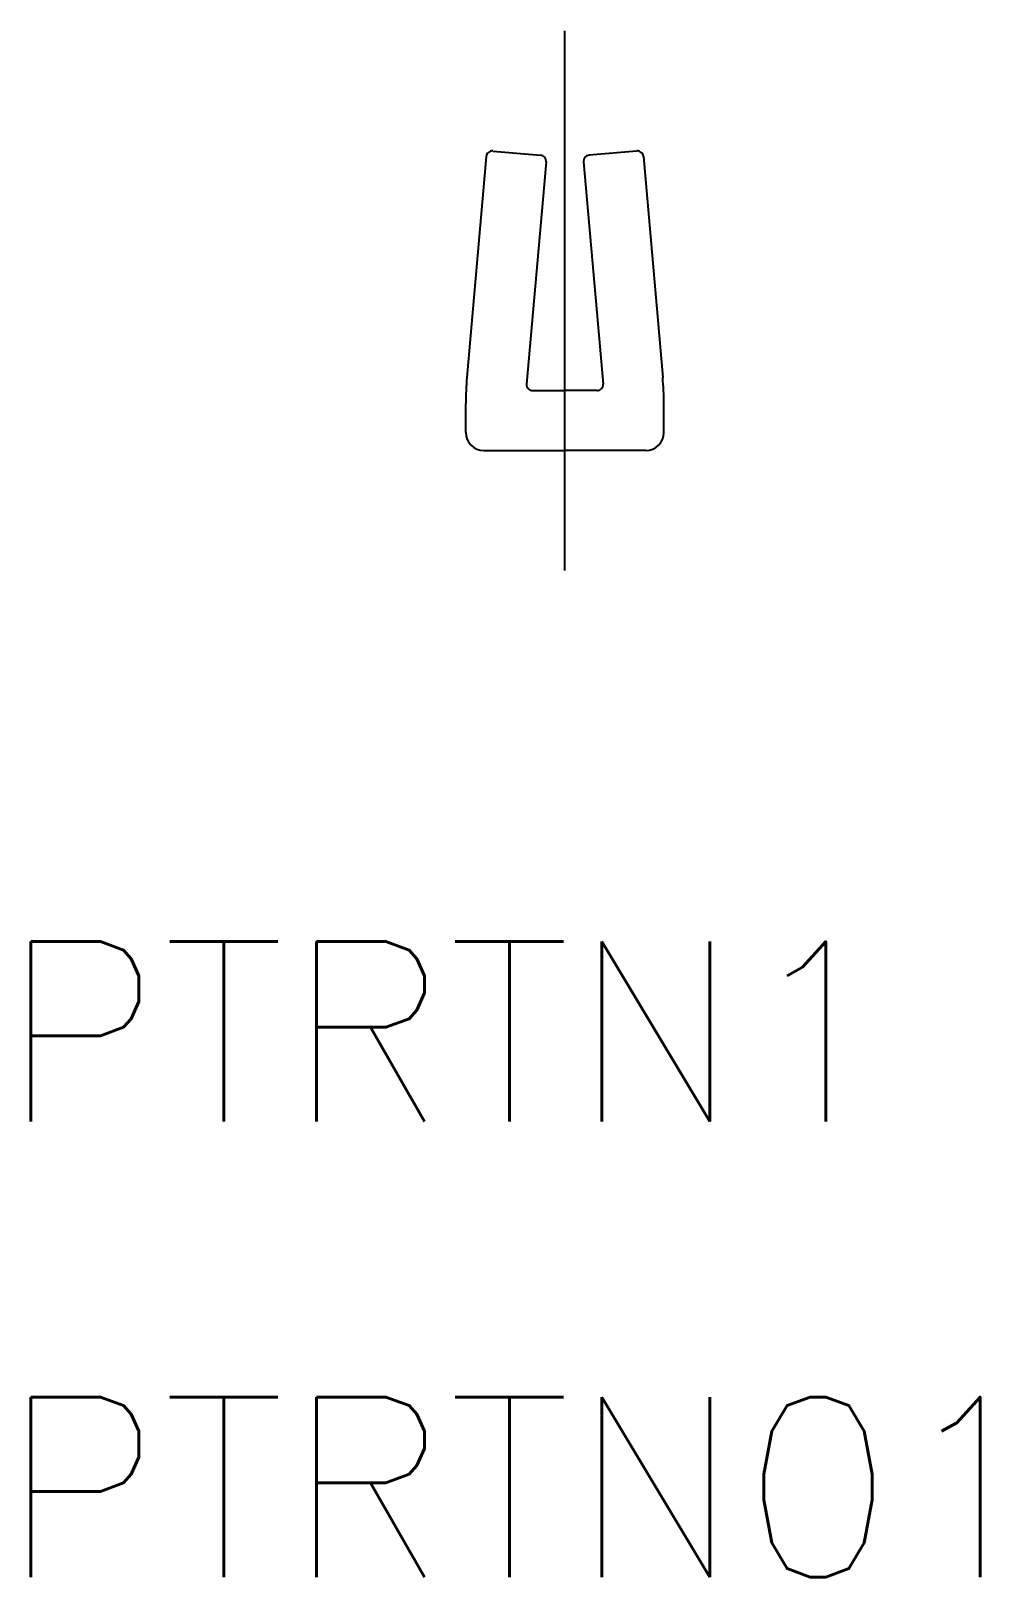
# Model space of a CAD drawing. Extents: x -8.9 to 6.9, y -18.8 to 7.
import ezdxf

# ---------------------------------------------------------------- set-up
doc = ezdxf.new("R2010")
doc.units = 0
doc.linetypes.add('CENTER', pattern=[50.8, 31.75, -6.35, 6.35, -6.35])
doc.layers.get('0').update_dxf_attribs({"linetype": 'CONTINUOUS'})
doc.layers.add('CENTER', color=1, linetype='CENTER')
doc.styles.get("Standard").update_dxf_attribs({"font": 'txt.shx', "height": 3, "bigfont": 'bigfont.shx'})

msp = doc.modelspace()

# ---------------------------------------------------------------- linework, layer by layer
at = {"color": 7, "linetype": 'CONTINUOUS'}
for p, q in [((-1.309, 4.9), (-1.631, 1.218)), ((-1.2, 4.991), (-0.403, 4.922)), ((1.2, 4.991), (0.403, 4.922)), ((1.309, 4.9), (1.631, 1.218)), ((-0.313, 4.813), (-0.637, 1.109)), ((0.313, 4.813), (0.637, 1.109)), ((-1.65, 0.3), (-1.65, 0.782)), ((-0.537, 1), (0, 1)), ((0.537, 1), (0, 1)), ((1.65, 0.3), (1.65, 0.782)), ((-1.35, 0), (0, 0)), ((1.35, 0), (0, 0))]:
    msp.add_line(p, q, dxfattribs=at)
for centre, radius, start, end in [((-1.209, 4.892), 0.1, 84.9994, 174.9994), ((-0.412, 4.822), 0.1, 354.9994, 84.9994), ((0.412, 4.822), 0.1, 95.0006, 185.0006), ((1.209, 4.892), 0.1, 5.0006, 95.0006), ((3.35, 0.782), 5, 174.9994, 180), ((-0.537, 1.1), 0.1, 174.9994, 270), ((0.537, 1.1), 0.1, 270, 5.0006), ((-3.35, 0.782), 5, 0, 5.0006), ((-1.35, 0.3), 0.3, 180, 270), ((1.35, 0.3), 0.3, 270, 0)]:
    msp.add_arc(centre, radius, start, end, dxfattribs=at)
at = {"layer": 'CENTER', "color": 1, "linetype": 'CENTER'}
msp.add_line((0, -2), (0, 6.992), dxfattribs=at)

# ---------------------------------------------------------------- texts
at = {"color": 7, "linetype": 'CONTINUOUS'}
for s, p in [('PTRTN1', (-9.41, -11.18)), ('PTRTN01', (-9.41, -18.769))]:
    msp.add_text(s, height=3, dxfattribs=at).set_placement(p)

doc.saveas('drawing.dxf')
